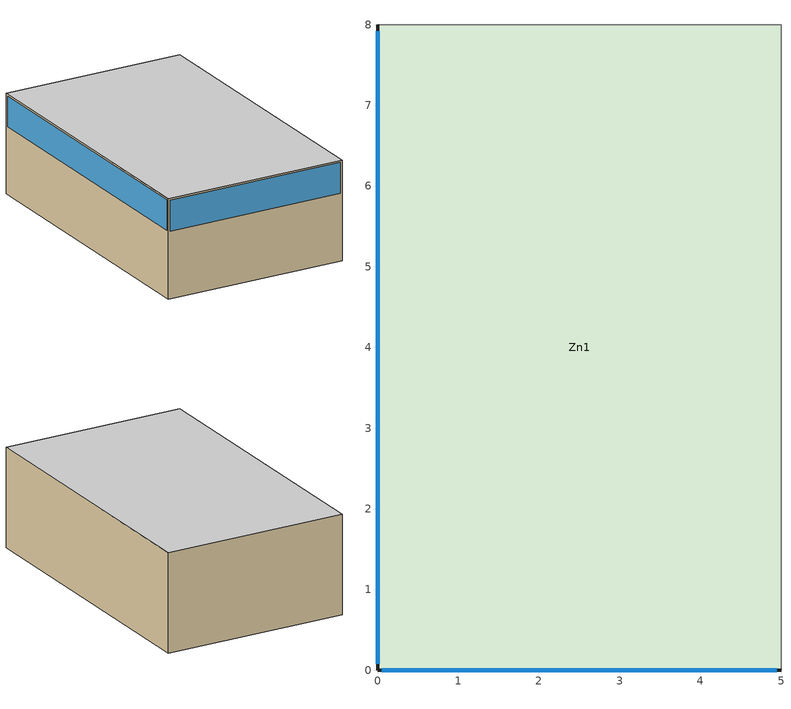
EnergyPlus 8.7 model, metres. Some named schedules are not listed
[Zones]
Zn1
 floor adiabatic (Slab): 5,8 5,0 0,0 0,8 z13.5
 wall outside (Wall): 0,8 0,0 5,0 z13.5:16.2
 wall adiabatic (Wall): 5,0 5,8 0,8 z13.5:16.2
 window (Window): 0.05,0 4.95,0 / 0,7.92 0,0.08 z15.32:16.15
 ceiling adiabatic (Slab): 0,8 0,0 5,0 5,8 z16.2
[Building]
MM_split_NVtemperature: North Axis {deg}=315; Terrain=City; Loads Convergence Tolerance Value=0.04; Temperature Convergence Tolerance Value {deltaC}=0.4; Solar Distribution=FullInteriorAndExterior; Maximum Number of Warmup Days=25
[Site:Location]
Sao_Paulo_SP_BRA Design_Conditions: Latitude {deg}=-23.85; Longitude {deg}=-46.64; Time Zone {hr}=-3; Elevation {m}=792
[SizingPeriod:DesignDay] Day of Month=21; Dry-Bulb Temperature Range Modifier Type=DefaultMultipliers; Barometric Pressure {Pa}=92040; Rain Indicator=No; Snow Indicator=No; Daylight Saving Time Indicator=No; Solar Model Indicator=ASHRAEClearSky
Name | Month | Day Type | Maximum Dry-Bulb Temperature {C} | Daily Dry-Bulb Temperature Range {deltaC} | Humidity Condition Type | Wetbulb or DewPoint at Maximum Dry-Bulb {C} | Wind Speed {m/s} | Wind Direction {deg} | Sky Clearness
Sao Paulo Aeroporto Ann Htg 99.6% Condns DB | 7 | WinterDesignDay | 8.8 | 0 | DewPoint | 3.9 | 2.3 | 160 | 0
Sao Paulo Aeroporto Ann Clg 1% Condns DB=>MWB | 2 | SummerDesignDay | 31 | 8.3 | Wetbulb | 20.4 | 3.4 | 330 | 1
Sao Paulo Aeroporto Ann Clg 1% Condns WB=>MDB | 2 | SummerDesignDay | 27.1 | 8.3 | Wetbulb | 22.6 | 3.4 | 330 | 1
[Material] Roughness=MediumRough; Specific Heat {J/kg-K}=1000; Thermal Absorptance=0.9; Solar Absorptance=0.5; Visible Absorptance=0.5
Name | Thickness {m} | Conductivity {W/m-K} | Density {kg/m3}
eW_HC | 0.05 | 5 | 100
concrete slab 10cm | 0.1 | 1.75 | 2300
[Material:NoMass]
eW_U: Roughness=MediumRough; Thermal Resistance {m2-K/W}=0.19395; Thermal Absorptance=0.9; Solar Absorptance=0.5; Visible Absorptance=0.5
[WindowMaterial:SimpleGlazingSystem]
glazing: U-Factor {W/m2-K}=5.67; Solar Heat Gain Coefficient=0.87; Visible Transmittance=0.87
[Construction]
Wall: eW_HC, eW_U, eW_HC
Slab: concrete slab 10cm
Window: glazing
[Zone]
Zn1: Multiplier=1
[Shading:Overhang:Projection] Height above Window or Door {m}=0; Tilt Angle from Window/Door {deg}=90; Left extension from Window/Door Width {m}=0; Right extension from Window/Door Width {m}=0; Depth as Fraction of Window/Door Height=0.01
Name | Window or Door
Overhang_par1 | Zn1_par1_jan
Overhang_par4 | Zn1_par4_jan
[Shading:Fin:Projection] Left Extension from Window/Door {m}=0; Left Distance Above Top of Window {m}=0; Left Distance Below Bottom of Window {m}=0; Left Tilt Angle from Window/Door {deg}=90; Left Depth as Fraction of Window/Door Width=0.001; Right Extension from Window/Door {m}=0; Right Distance Above Top of Window {m}=0; Right Distance Below Bottom of Window {m}=0; Right Tilt Angle from Window/Door {deg}=90; Right Depth as Fraction of Window/Door Width=0.001
Name | Window or Door
Fin_par1 | Zn1_par1_jan
Fin_par4 | Zn1_par4_jan
[People]
Occupancy: Zone or ZoneList=Zn1; Number of People Schedule=Sch_Ocup; Number of People Calculation Method=People/Area; People per Zone Floor Area {person/m2}=0.14; Fraction Radiant=0.3; Sensible Heat Fraction=autocalculate; Activity Level Schedule=sch_acticity; Carbon Dioxide Generation Rate {m3/s-W}=3.82e-08; Enable ASHRAE 55 Comfort Warnings=Yes; Mean Radiant Temperature Calculation Type=ZoneAveraged; Work Efficiency Schedule=sch_0; Clothing Insulation Calculation Method=ClothingInsulationSchedule; Clothing Insulation Schedule=sch_clo; Air Velocity Schedule=sch_airvelocity; Thermal Comfort Model 1 Type=AdaptiveASH55
[Lights]
Lights: Zone or ZoneList=Zn1; Schedule=Sch_light_equip; Design Level Calculation Method=Watts/Area; Watts per Zone Floor Area {W/m2}=12.6; Return Air Fraction=0.31; Fraction Radiant=0.22; Fraction Visible=0.2; Fraction Replaceable=1; Return Air Fraction Calculated from Plenum Temperature=No
[ElectricEquipment]
Equipment: Zone or ZoneList=Zn1; Schedule=Sch_light_equip; Design Level Calculation Method=Watts/Area; Watts per Zone Floor Area {W/m2}=10.7; Fraction Latent=0; Fraction Radiant=0.5; Fraction Lost=0
[HVACTemplate:Thermostat]
Thermostat: Constant Heating Setpoint {C}=20; Constant Cooling Setpoint {C}=25
[HVACTemplate:Zone:IdealLoadsAirSystem]
Zn1: Template Thermostat=Thermostat; System Availability Schedule=Sch_MM; Maximum Heating Supply Air Temperature {C}=31; Minimum Cooling Supply Air Temperature {C}=14; Maximum Heating Supply Air Humidity Ratio {kgWater/kgDryAir}=0.00924; Minimum Cooling Supply Air Humidity Ratio {kgWater/kgDryAir}=0.01025; Heating Limit=NoLimit; Cooling Limit=NoLimit; Heating Availability Schedule=Sch_MM; Cooling Availability Schedule=Sch_MM; Dehumidification Control Type=None; Cooling Sensible Heat Ratio=0.7; Humidification Control Type=None; Outdoor Air Method=Flow/Zone; Outdoor Air Flow Rate per Zone {m3/s}=0.026; Demand Controlled Ventilation Type=None; Outdoor Air Economizer Type=NoEconomizer; Heat Recovery Type=None; Sensible Heat Recovery Effectiveness=0.7; Latent Heat Recovery Effectiveness=0.65
[AvailabilityManager:HybridVentilation]
Zn1_MM: Control Zone=Zn1; Ventilation Control Mode Schedule=Sch_MM; Use Weather File Rain Indicators=No; Maximum Wind Speed {m/s}=40; Minimum Outdoor Temperature {C}=-100; Maximum Outdoor Temperature {C}=100; Minimum Outdoor Enthalpy {J/kg}=0.1; Maximum Outdoor Enthalpy {J/kg}=299999.9; Minimum Outdoor Dewpoint {C}=-100; Maximum Outdoor Dewpoint {C}=100; Minimum Outdoor Ventilation Air Schedule=sch_minoutdoor; AirflowNetwork Control Type Schedule=Sch_MM
[Schedule:Day:Hourly]
sch_util_OCUP: 0, 0, 0, 0, 0, 0, 0, 1, 1, 1, 1, 0.5, 1, 1, 1, 1, 1, 1, 0, 0, 0, 0, 0, 0
sch_sab_OCUP: 0, 0, 0, 0, 0, 0, 0, 0.3, 0.3, 0.3, 0.3, 0.3, 0.3, 0, 0, 0, 0, 0, 0, 0, 0, 0, 0, 0
sch_dom: 0, 0, 0, 0, 0, 0, 0, 0, 0, 0, 0, 0, 0, 0, 0, 0, 0, 0, 0, 0, 0, 0, 0, 0
sch_util_ILUMEQUIP: 0, 0, 0, 0, 0, 0, 0, 1, 1, 1, 1, 0.8, 1, 1, 1, 1, 1, 1, 0, 0, 0, 0, 0, 0
sch_sab_ILUMEQUIP: 0, 0, 0, 0, 0, 0, 0.3, 0.3, 0.3, 0.3, 0.3, 0.3, 0, 0, 0, 0, 0, 0, 0, 0, 0, 0, 0
sch_util_MM: 0, 0, 0, 0, 0, 0, 0, 1, 1, 1, 1, 1, 1, 1, 1, 1, 1, 1, 0, 0, 0, 0, 0, 0
sch_sab_MM: 0, 0, 0, 0, 0, 0, 0, 1, 1, 1, 1, 1, 1, 0, 0, 0, 0, 0, 0, 0, 0, 0, 0, 0
[Schedule:Week:Compact]
Sch_Sem_Ocup: Weekdays, sch_util_OCUP, Saturday, sch_sab_OCUP, Sunday, sch_dom, AllOtherDays, sch_util_OCUP
Sch_Sem_ILUMEQUIP: Weekdays, sch_util_ILUMEQUIP, Saturday, sch_sab_ILUMEQUIP, Sunday, sch_dom, AllOtherDays, sch_util_ILUMEQUIP
Sch_Sem_MM: Weekdays, sch_util_MM, Saturday, sch_sab_MM, Sunday, sch_dom, AllOtherDays, sch_util_MM
[Schedule:Year]
Sch_Ocup: Sch_Sem_Ocup, 1, 1, 12, 31
Sch_light_equip: Sch_Sem_ILUMEQUIP, 1, 1, 12, 31
Sch_MM: Sch_Sem_MM, 1, 1, 12, 31
[Schedule:Compact]
sch_acticity: Through: 12/31, for: alldays, Until: 24:00, 117
sch_0: Through: 12/31, for: alldays, Until: 24:00, 0
sch_clo: Through: 12/31, for: alldays, Until: 24:00, .5
sch_airvelocity: Through: 12/31, for: alldays, Until: 24:00, .2
sch_minoutdoor: Through: 12/31, for: alldays, Until: 24:00, .01
[AirflowNetwork:SimulationControl]
NV: AirflowNetwork Control=MultizoneWithoutDistribution; Wind Pressure Coefficient Type=SurfaceAverageCalculation; Height Selection for Local Wind Pressure Calculation=OpeningHeight; Building Type=HighRise; Maximum Number of Iterations=500; Initialization Type=ZeroNodePressures; Relative Airflow Convergence Tolerance=0.0001; Absolute Airflow Convergence Tolerance {kg/s}=0.000001; Convergence Acceleration Limit=-.5; Azimuth Angle of Long Axis of Building {deg}=0; Ratio of Building Width Along Short Axis to Width Along Long Axis=0.5; Height Dependence of External Node Temperature=No
[AirflowNetwork:MultiZone:Zone]
Zn1: Ventilation Control Mode=Temperature; Ventilation Control Zone Temperature Setpoint Schedule=sch_Temp; Minimum Venting Open Factor=1; Indoor and Outdoor Temperature Difference Lower Limit For Maximum Venting Open Factor {deltaC}=0; Indoor and Outdoor Temperature Difference Upper Limit for Minimum Venting Open Factor {deltaC}=0.000001; Indoor and Outdoor Enthalpy Difference Upper Limit for Minimum Venting Open Factor {deltaJ/kg}=300000; Venting Availability Schedule=Sch_MM; Single Sided Wind Pressure Coefficient Algorithm=Standard; Facade Width {m}=10
[AirflowNetwork:MultiZone:Surface] Window/Door Opening Factor or Crack Factor=0.27; Ventilation Control Mode=Temperature; Ventilation Control Zone Temperature Setpoint Schedule=sch_Temp; Minimum Venting Open Factor=1; Indoor and Outdoor Temperature Difference Lower Limit For Maximum Venting Open Factor {deltaC}=0; Indoor and Outdoor Temperature Difference Upper Limit for Minimum Venting Open Factor {deltaC}=0.000001; Indoor and Outdoor Enthalpy Difference Upper Limit for Minimum Venting Open Factor {deltaJ/kg}=300000; Venting Availability Schedule=Sch_MM
Name | Leakage Component
Zn1_par1_jan | window_width
Zn1_par4_jan | window_depth
[AirflowNetwork:MultiZone:Component:DetailedOpening] Air Mass Flow Coefficient When Opening is Closed {kg/s-m}=0.001; Air Mass Flow Exponent When Opening is Closed=0.65; Type of Rectangular Large Vertical Opening (LVO)=NonPivoted; Number of Sets of Opening Factor Data=2; Opening Factor 1=0; Discharge Coefficient for Opening Factor 1=0.001; Width Factor for Opening Factor 1=0; Height Factor for Opening Factor 1=0; Start Height Factor for Opening Factor 1=0; Opening Factor 2=1; Discharge Coefficient for Opening Factor 2=0.6; Width Factor for Opening Factor 2=1; Height Factor for Opening Factor 2=1; Start Height Factor for Opening Factor 2=0
Name | Extra Crack Length or Height of Pivoting Axis {m}
window_depth | 14
window_width | 8
